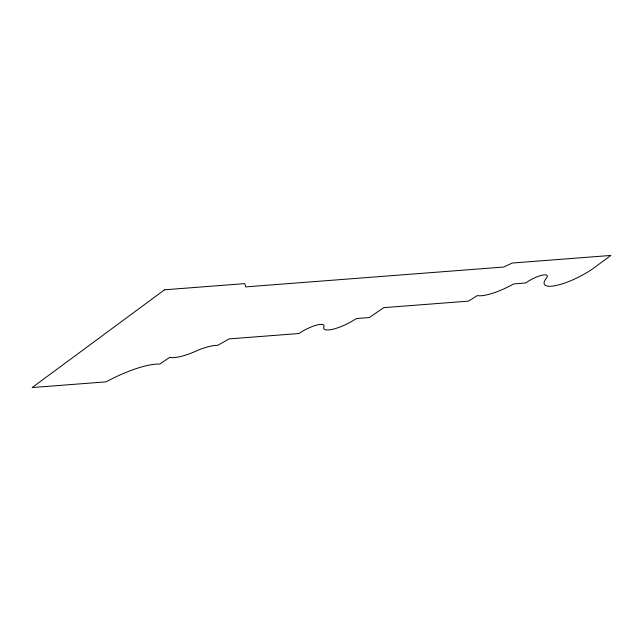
<?xml version="1.0" encoding="UTF-8"?>
<svg xmlns="http://www.w3.org/2000/svg" width="643" height="643" viewBox="0 0 643 643"><rect width="100%" height="100%" fill="white"/><g stroke="black" fill="none" stroke-linecap="round" stroke-linejoin="round"><path stroke-width="0.96" d="M164.536 289.8L32.15 387.552L106.055 381.862A55.427 14.628 -26.9 0 1 159.802 364.107L169.68 357.323A34.81 9.187 -26.9 0 0 198.583 349.945A34.786 9.179 -26.9 0 1 217.76 345.323L229.101 338.901L299.027 333.516A17.441 4.605 -26.9 0 1 317.144 324.972A17.441 4.605 -26.9 0 1 323.598 327.496A23.968 6.326 -26.9 0 0 334.264 328.886A23.968 6.326 -26.9 0 0 356.423 318.534L369.347 317.546L383.734 307.651L468.538 301.125L477.299 295.595A34.384 9.074 -26.9 0 0 513.588 283.989L525.821 282.944A14.459 3.818 -26.9 0 1 542.266 275.172A14.459 3.818 -26.9 0 1 546.003 278.66A34.465 9.098 -26.9 0 0 556.091 285.5A34.465 9.098 -26.9 0 0 592.822 268.758L610.85 255.448L512.318 263.027L503.67 267.038L245.666 286.891L244.774 283.619L164.536 289.8"/></g></svg>
